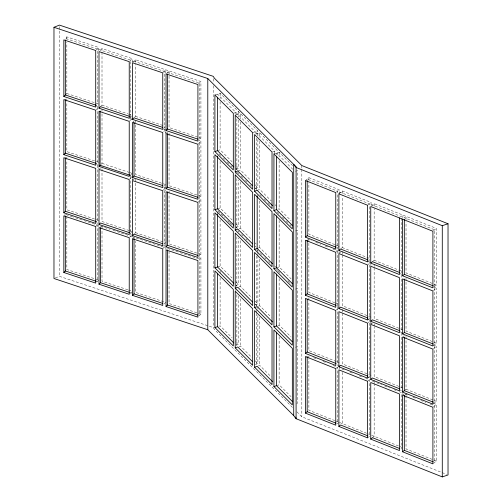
<?xml version="1.0" encoding="UTF-8"?>
<svg xmlns="http://www.w3.org/2000/svg" width="502" height="502" viewBox="0 0 502 502"><rect width="100%" height="100%" fill="white"/><g stroke="black" fill="none" stroke-linecap="round" stroke-linejoin="round"><path stroke-width="0.38" stroke-dasharray="2.51 1.88" d="M98.718 50.595L98.718 47.489L66.848 36.872L65.342 38.378L97.219 48.995L97.219 104.046M96.215 49.999L98.718 47.489M100.507 50.093L102.006 48.587L132.239 58.659L132.239 61.759M65.342 94.978L66.848 93.479L66.848 42.3M129.736 61.162L132.239 58.659M133.024 62.261L135.527 59.751L200.919 81.531L200.919 138.138L199.419 139.638L199.419 83.037L167.542 72.42M96.215 109.7L97.219 108.696M100.507 106.694L102.006 105.188L102.006 48.587M163.25 72.326L165.754 69.822L165.754 73.7M166.538 73.424L169.048 70.92L169.048 127.521L200.919 138.138M129.736 117.763L131.737 115.761M129.736 120.863L131.737 118.861M134.523 117.355L135.527 116.351L135.527 64.407M133.024 121.961L134.028 120.957M101.053 164.298L102.006 163.345L102.006 112.166M99.503 168.948L100.507 167.944M64.344 215.389L65.342 214.385M198.415 84.041L200.919 81.531M165.252 126.924L164.254 127.928L164.254 71.328L132.377 60.711L132.377 62.261M163.752 131.53L165.252 130.024M166.538 133.124L167.542 132.126M131.756 173.893L130.319 175.33L131.963 175.876M129.736 179.019L131.737 177.011M133.024 180.111L134.523 178.612M95.713 226.509L98.718 223.497M198.415 143.741L200.919 141.238L198.698 140.497M164.254 186.079L165.252 185.075M163.25 190.183L165.252 188.175M129.736 234.07L131.737 232.062M129.736 237.17L131.737 235.168M134.523 233.662L135.527 232.658L135.527 182.257M132.522 238.77L134.028 237.264L165.898 247.881L165.898 249.431M98.718 280.103L97.219 281.603L97.219 225.003L73.499 217.102M200.919 141.238L200.919 196.288L199.419 197.794L199.419 141.188M198.415 201.898L200.919 199.388L198.698 198.648M165.252 243.232L164.254 244.229L164.254 187.629M163.25 248.333L165.252 246.331M129.736 293.77L132.239 291.267M200.919 199.388L200.919 254.439L199.419 255.945L199.419 199.344M200.919 257.539L200.919 314.145L199.419 315.645L199.419 259.045L200.919 257.539L198.698 256.798M164.254 303.936L165.754 302.43L135.527 292.359L135.527 241.186M305.467 180.532L308.881 177.67L339.176 189.731L339.176 193.609M336.327 192.109L339.176 189.731M338.888 193.835L342.301 190.973L371.034 202.413L371.034 205.513M367.621 205.268L371.034 202.413M371.317 206.04L374.159 203.655L436.32 228.391L436.32 284.998L433.471 287.376M339.176 246.331L337.469 247.762L337.469 191.162L307.174 179.101M336.327 251.816L337.469 250.862L333.14 249.136M341.165 248.528L342.301 247.574L342.301 196.401M339.459 253.058L340.594 252.104M368.192 261.391L369.328 260.444L369.328 203.837L339.032 191.783L339.032 193.333M368.192 264.498L369.328 263.544M372.453 261.686L374.159 260.256L374.159 209.083M336.327 309.966L337.469 309.012M433.471 230.776L436.32 228.391M368.192 319.548L369.328 318.594L369.328 261.994M368.192 322.648L369.328 321.694M371.317 323.89L372.453 322.937M335.763 368.593L337.469 367.169L332.418 365.155M433.471 290.476L436.32 288.098L433.433 286.949M403.175 336.572L404.317 335.618M368.192 377.699L369.328 376.745L369.328 320.144M367.621 381.275L369.328 379.845L365.738 378.42M339.176 422.339L337.469 423.77L337.469 367.169M433.471 345.533L436.32 343.148L436.32 288.098M433.471 348.633L436.32 346.248L433.433 345.1M404.317 390.669L406.024 389.245L406.024 339.616M403.175 394.723L404.317 393.775M367.621 437.876L369.328 436.451L369.328 379.845M372.453 437.694L374.159 436.263L374.159 383.541M433.471 403.683L436.32 401.299L436.32 346.248M433.471 406.783L436.32 404.399L433.433 403.25M433.471 463.384L436.32 461.005L436.32 404.399M55.333 277.957L59.431 276.32L213.243 327.555L214.41 329.419L292.973 407.931M214.9 94.941L220.108 93.203L257.877 130.947L257.877 136.375M233.963 113.119L238.519 111.601L238.519 117.029M236.511 114.801L240.42 113.496L240.42 118.924M252.669 132.685L257.877 130.947M255.869 134.147L259.779 132.842L277.236 150.293L277.236 155.714M217.504 150.675L220.108 149.803L232.018 161.707M272.68 151.811L277.236 150.293M273.929 153.926L279.137 152.188L293.212 166.256M235.915 169.067L238.519 168.201L238.519 120.129M237.816 170.969L240.42 170.103L251.872 181.548M295.59 171.232L297.542 170.586L297.542 227.186M255.273 188.413L257.877 187.547L257.877 139.474M257.175 190.314L259.779 189.442L271.237 200.894M217.504 208.826L220.108 207.96L232.018 219.863M277.832 209.227L279.137 208.788L291.047 220.692M235.915 227.224L238.519 226.352L238.519 179.829M239.115 228.686L240.42 228.253L251.872 239.699M295.59 230.939L297.542 230.286L297.542 285.337M258.474 248.032L259.779 247.599L271.237 259.045M217.504 266.976L220.108 266.11L232.018 278.014M276.533 267.811L279.137 266.945L291.047 278.842M235.915 285.374L238.519 284.508L238.519 237.986M239.115 286.837L240.42 286.404L251.872 297.855M295.59 289.089L297.542 288.437L297.542 343.487M255.273 304.72L257.877 303.848L257.877 256.553M258.474 306.182L259.779 305.749L271.237 317.201M218.809 326.25L220.108 325.811L232.018 337.714M277.832 325.528L279.137 325.095L291.047 336.999M235.915 345.075L238.519 344.209L238.519 296.136M239.115 346.543L240.42 346.11L251.872 357.556M295.59 347.24L297.542 346.593L297.542 403.194L295.59 403.846M255.273 364.421L257.877 363.555L257.877 314.704M258.474 365.889L259.779 365.45L271.237 376.902M276.533 385.668L279.137 384.796L291.047 396.699M66.848 93.479L98.718 104.096M102.006 105.188L127.815 113.785M128.55 114.029L131.499 115.014M135.527 116.351L165.02 126.178M96.497 106.455L97.978 106.945M130.024 117.625L131.499 118.114M163.545 128.788L165.02 129.278M163.677 129.284L165.898 130.024M129.742 118.535L131.963 119.275M98.718 162.246L66.848 151.629L66.848 102.006M102.006 163.345L129.29 172.431M130.024 172.675L132.239 173.41M165.754 184.573L135.527 174.508L135.527 119.457M200.919 196.288L169.048 185.671L169.048 132.17M96.497 164.606L97.978 165.102M130.024 175.775L131.499 176.265M163.545 186.939L165.754 187.679L165.754 190.779M98.718 220.397L66.848 209.78L66.848 160.157M129.29 230.581L102.006 221.495L102.006 166.444M130.024 230.826L132.239 231.56M135.527 232.658L165.754 242.73M200.919 254.439L169.048 243.821L169.048 194.199M96.497 222.756L97.978 223.252M130.024 233.926L131.499 234.421M163.545 245.089L165.02 245.585M66.082 214.63L72.752 216.858M100.507 226.101L110.089 229.288M113.038 230.274L132.377 236.718M167.542 248.427L199.419 259.045M97.984 279.859L66.848 269.486L66.848 214.436M127.815 289.792L102.006 281.195L102.006 230.023M128.55 290.037L131.499 291.022M200.919 314.145L169.048 303.528L169.048 250.799M130.733 292.766L131.831 293.137M334.847 244.606L308.881 234.271L308.881 183.098M335.568 244.894L338.455 246.043M342.301 247.574L369.597 258.442M374.159 260.256L401.456 271.118M436.32 284.998L406.024 272.937L406.024 221.765M337.011 248.572L338.455 249.143M368.161 260.971L369.597 261.542M400.019 273.653L401.456 274.224M307.174 238.801L311.497 240.527M315.827 242.246L320.878 244.261M325.202 245.98L328.81 247.417M334.847 302.762L308.881 292.428L308.881 242.799M335.568 303.045L338.455 304.193M371.034 317.164L342.301 305.731L342.301 254.552M402.893 329.845L374.159 318.406L374.159 267.233M436.32 343.148L406.024 331.088L406.024 281.465M337.011 306.722L338.455 307.299M368.161 319.121L369.597 319.692M400.019 331.803L402.893 332.945M336.29 361.484L308.881 350.578L308.881 300.955M337.011 361.773L339.176 362.632M371.034 375.314L342.301 363.881L342.301 312.708M402.893 387.996L374.159 376.563L374.159 326.94M406.024 389.245L436.32 401.299M337.011 364.872L339.176 365.738M368.161 377.272L369.597 377.843M400.019 389.954L401.456 390.525M313.662 357.694L317.27 359.125M323.043 361.421L326.645 362.858M342.031 368.983L345.621 370.413M349.932 372.126L353.527 373.557M359.269 375.841L362.864 377.272M372.453 381.093L373.89 381.664M376.764 382.806L381.79 384.808M384.664 385.95L389.696 387.952M394.001 389.671L396.16 390.525M399.034 391.673L401.186 392.526L401.186 449.127M405.032 394.057L408.641 395.494M412.97 397.22L416.578 398.651M420.902 400.376L425.953 402.384M430.283 404.11L434.613 405.829L434.613 462.43M334.872 420.626L308.881 410.278L308.881 359.106M335.587 420.908L338.455 422.05M339.798 422.59L369.597 434.45M371.662 435.265L401.456 447.125M436.32 461.005L406.024 448.945L406.024 396.222M296.851 411.803L301.827 416.779L446.573 474.39M292.773 169.287L276.533 153.06L276.533 154.61M235.808 165.497L238.519 168.201M255.148 184.818L257.877 187.547M275.052 204.709L276.69 206.347M235.808 168.597L237.433 170.222M255.148 187.924L256.786 189.555M219.129 153.85L220.754 155.469M223.459 158.174L224.545 159.26M227.249 161.964L228.874 163.589M231.039 165.754L232.125 166.833M237.408 172.111L239.027 173.736M241.198 175.901L242.817 177.52M245.528 180.224L247.153 181.849M250.398 185.094L251.483 186.179M259.879 194.569L261.504 196.194M264.209 198.899L265.834 200.524M267.999 202.682L270.71 205.393M277.073 211.75L280.323 214.994M282.488 217.159L284.113 218.784M286.278 220.949L287.903 222.574M290.068 224.733L291.154 225.818M235.808 223.647L238.519 226.352M255.148 242.974L256.24 244.066M235.808 226.747L237.433 228.372M255.148 246.074L256.24 247.166M274.632 265.909L275.579 266.863M218.05 210.922L224.545 217.41M227.795 220.66L229.414 222.279M229.96 222.819L232.125 224.984M237.948 230.807L239.027 231.886M241.738 234.591L242.817 235.676M246.068 238.921L247.153 240M256.767 249.607L257.846 250.693M260.557 253.397L261.636 254.476M264.887 257.727L265.966 258.806M268.677 261.511L269.756 262.596M276.533 269.361L277.612 270.446M278.158 270.986L279.783 272.605M287.903 280.725L291.154 283.969M235.808 281.798L238.519 284.508M255.148 301.125L257.877 303.848M235.808 284.904L236.894 285.983M255.148 304.225L256.786 305.862M235.808 341.504L238.519 344.209M255.148 360.825L257.877 363.555M434.613 286.422L434.613 229.822L404.317 217.768L406.024 216.337L406.024 220.987M434.613 287.979L434.613 344.579M434.613 346.129L434.613 402.729M406.024 278.365L406.024 280.693M406.024 336.516L406.024 338.844M406.024 393.116L406.024 395.444M402.893 218.194L402.893 215.088L401.186 216.519L370.89 204.465L370.89 206.015M402.893 393.424L402.893 394.974M401.186 218.069L401.186 273.119M401.186 274.669L401.186 331.276M401.186 332.826L401.186 389.426M374.159 203.655L374.159 208.305M374.159 264.134L374.159 266.462M374.159 323.834L374.159 326.162M374.159 380.434L374.159 382.762M371.034 322.591L371.034 324.141M370.89 264.165L370.89 265.715M370.89 322.315L370.89 323.865M342.301 190.973L342.301 195.623M342.301 251.452L342.301 253.78M342.301 309.602L342.301 311.93M342.301 372.409L342.301 423.581M339.176 366.51L339.176 368.838M339.032 251.483L339.032 253.033M337.469 250.862L337.469 305.913M337.469 307.462L337.469 364.063M308.881 177.67L308.881 182.32M308.881 239.699L308.881 242.027M308.881 297.849L308.881 300.177M308.881 356.006L308.881 358.328M301.827 165.56L301.827 168.691M301.827 169.475L301.827 416.779M279.137 152.188L279.137 156.844M279.137 160.715L279.137 208.788M279.137 220.422L279.137 266.945M279.137 278.572L279.137 325.095M279.137 336.723L279.137 384.796M274.632 153.486L274.632 151.158L256.221 132.76L256.221 135.088M259.779 132.842L259.779 137.498M259.779 141.376L259.779 189.442M259.779 201.076L259.779 247.599M259.779 259.227L259.779 305.749M259.779 317.383L259.779 365.45M257.877 250.354L257.877 252.675M257.877 253.454L257.877 255.775M257.877 306.954L257.877 308.504M256.221 138.188L256.221 189.367M256.221 256.045L256.221 305.668M256.221 310.324L256.221 312.646M256.221 313.424L256.221 365.374M255.273 133.363L255.273 131.813L236.862 113.421L236.862 114.971M240.42 122.03L240.42 170.103M240.42 181.73L240.42 228.253M240.42 240.659L240.42 286.404M240.42 298.809L240.42 346.11M236.862 118.848L236.862 170.021M236.862 178.549L236.862 228.172M236.862 236.699L236.862 286.322M236.862 294.856L236.862 346.029M235.915 114.795L235.915 112.467L217.504 94.075L217.504 95.625M235.915 172.173L235.915 174.495M235.915 288.474L235.915 290.802M220.108 93.203L220.108 98.63M220.108 101.737L220.108 149.803M220.108 161.437L220.108 207.96M220.108 219.587L220.108 266.11M220.108 270.76L220.108 273.088M220.108 277.744L220.108 325.811M217.504 211.926L217.504 214.254M213.243 78.682L213.243 81.813M213.243 85.723L213.243 327.555M169.048 191.099L169.048 193.427M165.898 131.574L165.898 133.124M165.754 131.85L165.754 133.4M135.527 59.751L135.527 63.628M135.527 179.158L135.527 181.486M134.028 237.264L134.028 238.814M132.377 178.561L132.377 180.111M132.239 178.837L132.239 180.387M132.239 234.666L132.239 237.766M130.733 116.759L130.733 60.158L98.863 49.541L98.863 51.097M130.733 176.466L130.733 233.066M102.006 109.066L102.006 111.394M102.006 226.145L102.006 229.245M98.863 167.398L98.863 168.948M98.718 225.053L98.718 226.603M97.219 107.146L97.219 162.196M97.219 165.302L97.219 221.125M66.848 36.872L66.848 39.2M66.848 98.907L66.848 101.228M66.848 157.057L66.848 159.385M59.431 26.662L59.431 276.32"/><path stroke-width="0.75" d="M63.842 96.484L63.842 39.884L95.713 50.501L95.713 107.102L63.842 96.484L65.342 94.978L65.342 39.928M99.001 108.194L99.001 51.593L129.234 61.664L129.234 118.265L99.001 108.194L100.507 106.694L129.259 116.269M63.842 154.635L63.842 99.584L95.713 110.202L95.713 165.252L63.842 154.635L65.342 153.135L65.342 99.634M132.522 119.363L132.522 62.763L162.748 72.828L162.748 129.428L132.522 119.363L134.028 117.857L162.78 127.433M99.001 166.35L99.001 111.3L129.234 121.365L129.234 176.415L99.001 166.35L100.093 165.258L100.093 110.986M63.842 212.785L63.842 157.735L95.713 168.352L95.713 223.403L63.842 212.785L65.342 211.286L65.342 157.785M166.043 130.526L166.043 73.926L197.913 84.543L197.913 141.144L166.043 130.526L167.542 129.02L167.542 73.97M132.522 177.513L132.522 122.463L162.748 132.534L162.748 187.585L132.522 177.513L134.028 176.007L134.028 122.507M99.001 224.501L99.001 169.45L129.234 179.521L129.234 234.572L99.001 224.501L100.507 222.995L129.259 232.577M63.842 272.492L63.842 215.891L95.713 226.509L95.713 283.109L63.842 272.492L65.342 270.986L65.342 215.935M166.043 188.677L166.043 133.626L197.913 144.243L197.913 199.294L166.043 188.677L167.542 187.177L167.542 133.676M132.522 235.664L132.522 180.613L162.748 190.685L162.748 245.735L132.522 235.664L134.028 234.164L162.78 243.74M99.001 284.201L99.001 227.601L129.234 237.672L129.234 294.272L99.001 284.201L100.507 282.701L100.507 227.651M166.043 246.833L166.043 191.783L197.913 202.394L197.913 257.444L166.043 246.833L167.542 245.327L167.542 191.827M132.522 295.371L132.522 238.77L162.748 248.835L162.748 305.436L132.522 295.371L134.028 293.865L134.028 238.814M166.043 306.534L166.043 249.933L197.913 260.551L197.913 317.151L166.043 306.534L167.542 305.028L167.542 249.977M305.467 237.132L305.467 180.532L335.763 192.586L335.763 249.187L305.467 237.132L307.174 235.702L307.174 180.651M338.888 250.435L338.888 193.835L367.621 205.268L367.621 261.868L338.888 250.435L340.594 249.005L367.891 259.867M305.467 295.283L305.467 240.232L335.763 252.293L335.763 307.343L305.467 295.283L307.174 293.852L307.174 240.351M399.479 217.95L399.479 274.55L370.746 263.117L372.453 261.686L399.749 272.548M338.888 308.586L338.888 253.535L367.621 264.974L367.621 320.025L338.888 308.586L340.594 307.155L367.891 318.023M305.467 353.433L305.467 298.383L335.763 310.443L335.763 365.494L305.467 353.433L307.174 352.009L307.174 299.28M370.746 263.117L370.746 206.517L432.906 231.253L432.906 287.853L402.61 275.799L404.317 274.368L404.317 219.318M370.746 321.267L370.746 266.217L399.479 277.65L399.479 332.7L370.746 321.267L372.453 319.837L399.749 330.705M338.888 366.736L338.888 311.686L367.621 323.125L367.621 378.175L338.888 366.736L340.594 365.312L367.891 376.174M305.467 413.14L305.467 356.539L335.763 368.593L335.763 425.194L305.467 413.14L307.174 411.709L307.174 356.658M402.61 333.949L402.61 278.899L432.906 290.953L432.906 346.003L402.61 333.949L404.317 332.519L404.317 279.018M370.746 379.418L370.746 324.367L399.479 335.807L399.479 390.857L370.746 379.418L372.453 377.987L399.749 388.855M338.888 426.443L338.888 369.842L367.621 381.275L367.621 437.876L338.888 426.443L340.594 425.012L367.891 435.874M402.61 392.1L402.61 337.049L432.906 349.11L432.906 404.16L402.61 392.1L404.317 390.669L404.317 337.168M370.746 439.124L370.746 382.518L399.479 393.957L399.479 450.558L370.746 439.124L372.453 437.694L399.749 448.556M402.61 451.8L402.61 395.199L432.906 407.26L432.906 463.861L402.61 451.8L404.317 450.376L404.317 395.325M53.971 27.29L59.431 25.1L213.243 76.335L214.41 78.205L301.827 165.56L448.029 223.754L448.029 474.967L442.287 476.9L296.086 418.706L293.714 415.612L207.784 329.745L53.971 278.51L53.971 27.29L207.784 78.525L296.619 167.298M293.714 415.612L293.714 164.392L296.086 167.492L442.287 225.68L448.029 223.754M214.9 151.541L233.311 169.94L233.311 113.339L214.9 94.941L214.9 151.541L217.504 150.675L233.75 166.909M235.212 171.835L252.669 189.285L252.669 132.685L235.212 115.234L235.212 171.835L237.816 170.969L252.544 185.69M254.57 191.18L272.028 208.631L272.028 152.024L254.57 134.58L254.57 191.18L257.175 190.314L272.448 205.582M214.9 209.698L233.311 228.09L233.311 173.039L214.9 154.647L214.9 209.698L217.504 208.826L233.75 225.059M273.929 210.526L292.34 228.925L292.34 172.324L273.929 153.926L273.929 210.526L276.533 209.66L292.233 225.348M235.212 229.991L252.669 247.436L252.669 192.385L235.212 174.941L235.212 229.991L237.816 229.119L252.544 243.84M254.57 249.337L272.028 266.782L272.028 211.731L254.57 194.287L254.57 249.337L257.175 248.465L272.448 263.732M214.9 267.848L233.311 286.24L233.311 231.19L214.9 212.798L214.9 267.848L217.504 266.976L233.75 283.21M273.929 268.677L292.34 287.075L292.34 232.024L273.929 213.626L273.929 268.677L276.533 267.811L292.233 283.498M235.212 288.142L252.669 305.586L252.669 250.536L235.212 233.091L235.212 288.142L237.816 287.276L252.544 301.991M254.57 307.488L272.028 324.932L272.028 269.881L254.57 252.437L254.57 307.488L257.175 306.615L272.448 321.882M214.9 327.549L233.311 345.947L233.311 289.347L214.9 270.948L214.9 327.549L217.504 326.683L233.75 342.916M273.929 326.833L292.34 345.225L292.34 290.175L273.929 271.783L273.929 326.833L276.533 325.961L292.233 341.655M235.212 347.842L252.669 365.293L252.669 308.686L235.212 291.242L235.212 347.842L237.816 346.976L252.544 361.697M254.57 367.188L272.028 384.632L272.028 328.032L254.57 310.587L254.57 367.188L257.175 366.322L272.448 381.589M273.929 386.534L292.34 404.932L292.34 348.325L273.929 329.933L273.929 386.534L276.533 385.668L292.233 401.355M65.342 94.978L96.472 105.351M167.542 129.02L197.932 139.148M65.342 153.135L96.472 163.501M134.028 176.007L162.78 185.589M167.542 187.177L197.932 197.299M100.093 165.258L129.585 175.085M65.342 211.286L96.472 221.652M167.542 245.327L197.932 255.449M65.342 270.986L96.472 281.358M100.507 282.701L129.259 292.277M134.028 293.865L162.78 303.44M167.542 305.028L197.932 315.156M307.174 235.702L336.026 247.185M404.317 274.368L433.17 285.851M307.174 293.852L336.026 305.335M404.317 332.519L433.17 344.002M307.174 352.009L336.026 363.492M404.317 390.669L433.17 402.152M307.174 411.709L336.026 423.192M404.317 450.376L433.17 461.859M295.17 417.062L296.136 418.034M442.287 225.68L442.287 476.9M402.61 219.192L402.61 275.799M296.086 167.492L296.086 418.706M276.533 156.16L276.533 209.66M276.533 215.86L276.533 267.811M276.533 274.017L276.533 325.961M276.533 332.167L276.533 385.668M257.175 195.742L257.175 248.465M217.504 97.175L217.504 150.675M217.504 156.103L217.504 208.826M217.504 214.254L217.504 266.976M217.504 273.182L217.504 326.683M207.784 78.525L207.784 329.745"/></g></svg>
